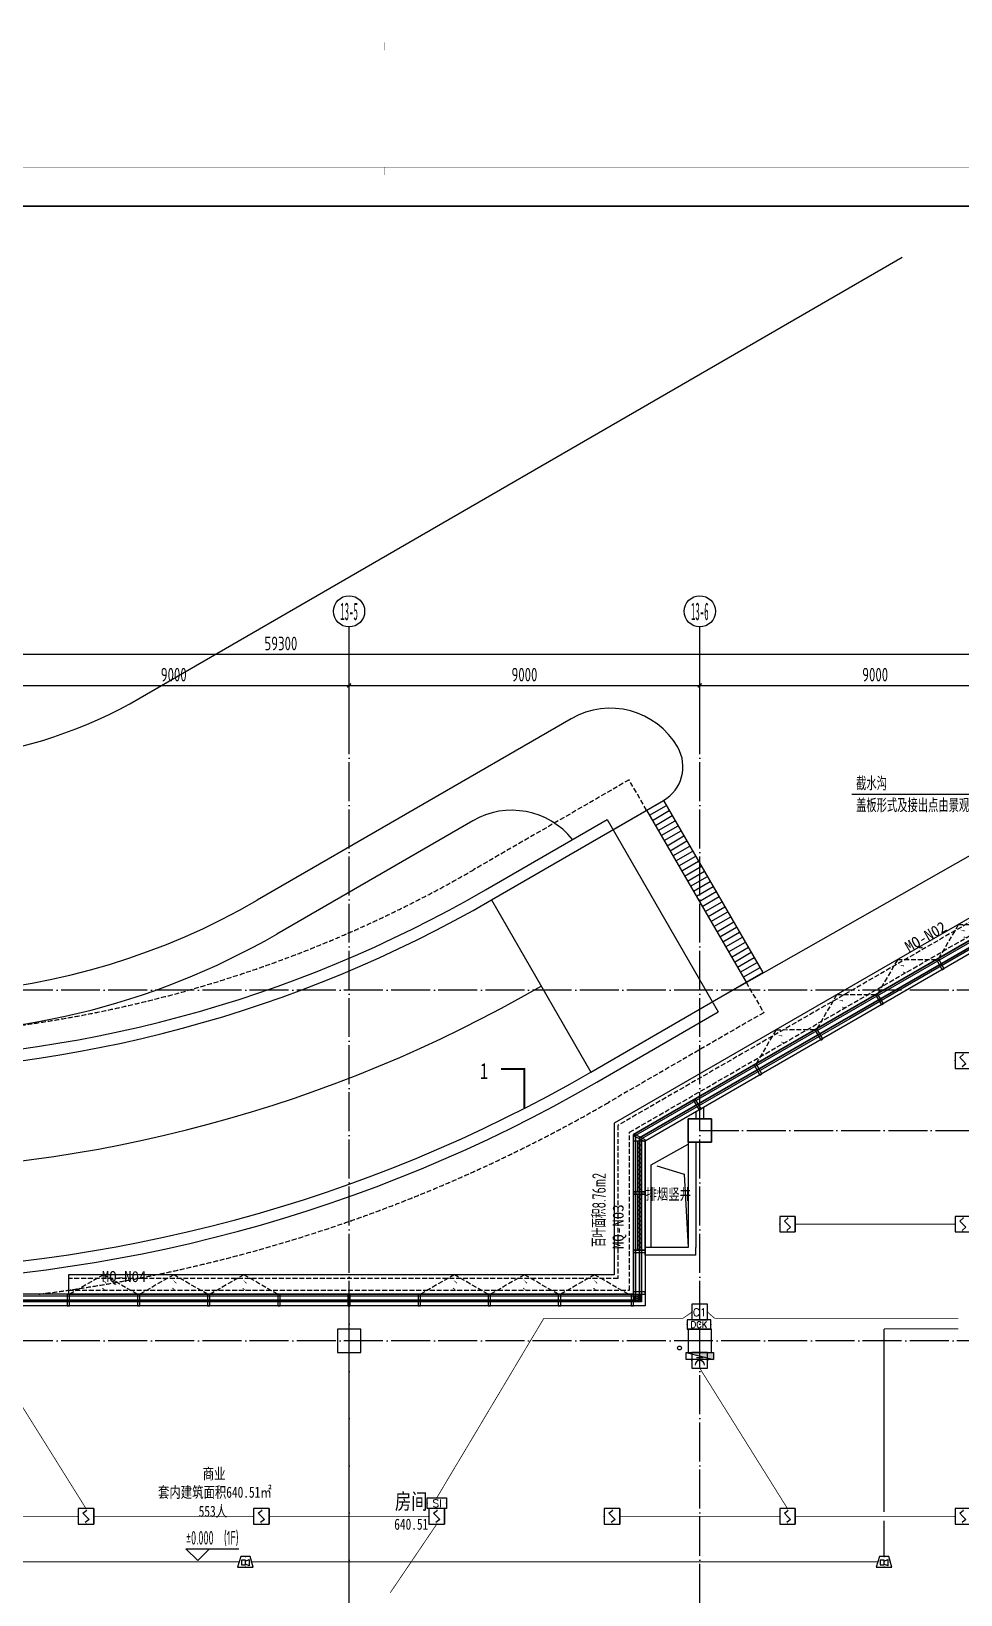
# Model space of a CAD drawing. Extents: x -1262219 to 73468, y -207485 to 163917.
# Drawn here: x -658030 to -634179, y 2489 to 42602 of the extents above; entities that cross this region are included whole.
import ezdxf
from ezdxf.enums import TextEntityAlignment as Align

# ---------------------------------------------------------------- set-up
doc = ezdxf.new("R2010")
doc.units = 0
doc.header["$LTSCALE"] = 500
doc.header["$MEASUREMENT"] = 0
for name, pattern in [('13#楼幕墙$0$DASH', [0.35, 0.25, -0.1]), ('X-104 13#平面$0$109 3#平面$0$DASH', [0.35, 0.25, -0.1]), ('X-104 13#平面$0$ACAD_ISO05W100', [34, 24, -3, 0.5, -3, 0.5, -3]), ('X-104 13#平面$0$DASH', [0.35, 0.25, -0.1]), ('X-104 13#平面$0$DOTE', [2.42, 2, -0.2, 0.02, -0.2])]:
    doc.linetypes.add(name, pattern=pattern)
doc.layers.get('0').update_dxf_attribs({"linetype": 'CONTINUOUS'})
doc.layers.get('Defpoints').update_dxf_attribs({"linetype": 'CONTINUOUS'})
for name, color, linetype in [('13#楼幕墙$0$A-C_幕墙龙骨', 133, 'CONTINUOUS'), ('13#楼幕墙$0$A-C_玻璃幕墙', 140, 'CONTINUOUS'), ('13#楼幕墙$0$A-C_窗', 140, 'CONTINUOUS'), ('AXIS_TEXT', 7, 'CONTINUOUS'), ('EQUIP-动力', 3, 'CONTINUOUS'), ('EQUIP-消防', 3, 'CONTINUOUS'), ('WIRE-消防', 4, 'TG_FS'), ('WIRE-消防广播', 6, 'TG_G'), ('WIRE-消防电源', 3, 'TG_FC'), ('X-104 13#平面$0$01-标注_标高', 200, 'CONTINUOUS'), ('X-104 13#平面$0$01-标注_符号', 200, 'CONTINUOUS'), ('X-104 13#平面$0$01-标注_轴线坐标', 132, 'CONTINUOUS'), ('X-104 13#平面$0$02-TEXT_房间', 7, 'CONTINUOUS'), ('X-104 13#平面$0$02-TEXT_标注', 130, 'CONTINUOUS'), ('X-104 13#平面$0$02-TEXT_轴号', 7, 'CONTINUOUS'), ('X-104 13#平面$0$A-O_散水', 134, 'CONTINUOUS'), ('X-104 13#平面$0$A-TECH_暖通', 6, 'CONTINUOUS'), ('X-104 13#平面$0$A-TECH_水', 3, 'CONTINUOUS'), ('X-104 13#平面$0$A-TECH_结构', 21, 'CONTINUOUS'), ('X-104 13#平面$0$A_AXIS-轴线', 36, 'X-104 13#平面$0$DOTE'), ('X-104 13#平面$0$A_STR-砌块墙', 121, 'CONTINUOUS'), ('X-104 13#平面$0$A_STR-砼柱', 51, 'CONTINUOUS'), ('X-104 13#平面$0$M-场地 车库入口', 41, 'CONTINUOUS'), ('X-104 13#平面$0$M-绿化 首层轮廓', 197, 'CONTINUOUS'), ('X-104 13#平面$0$M-道路 边线', 151, 'CONTINUOUS')]:
    doc.layers.add(name, color=color, linetype=linetype)
doc.layers.add('X-104 13#平面$0$000套内', color=226, linetype='CONTINUOUS', lineweight=30, plot=False)
doc.layers.add('X-104 13#平面$0$04-不打印_辅助线', color=165, linetype='CONTINUOUS', plot=False)
doc.styles.add('_TEL_DIM', font='SIMPLEX', dxfattribs={"width": 0.8, "height": 3.5, "bigfont": 'JD'})
doc.styles.add('COMPLEX', font='COMPLEX')
doc.styles.add('TG_LINETYPE', font='SIMPLEX', dxfattribs={"width": 0.8, "height": 3, "bigfont": 'HZTXT'})
doc.styles.add('X-104 13#平面$0$_TCH_AXIS', font='STXIHEI.TTF', dxfattribs={"width": 0.75})
doc.styles.add('X-104 13#平面$0$_TCH_DIM', font='ros1.shx', dxfattribs={"width": 0.8, "bigfont": 'jd.shx'})
doc.styles.add('X-104 13#平面$0$_TCH_DIM_T3', font='ros1.shx', dxfattribs={"width": 0.8, "bigfont": 'jd.shx'})
doc.styles.add('X-104 13#平面$0$_TCH_LABEL', font='STXIHEI.TTF', dxfattribs={"width": 0.75})
doc.styles.add('X-104 13#平面$0$_TCH_SPACE', font='STXIHEI.TTF', dxfattribs={"width": 0.75, "height": 5})
doc.styles.add('X-104 13#平面$0$Standard', font='ros1.shx', dxfattribs={"width": 0.75, "bigfont": 'jd.shx'})
doc.linetypes.add('TG_FC', pattern='A,2,-0.6,["FC",TG_LINETYPE,S=0.1,R=0,X=-0.5,Y=-0.15],0', length=2.6)
doc.linetypes.add('TG_FS', pattern='A,2,-0.6,["FS",TG_LINETYPE,S=0.1,R=0,X=-0.5,Y=-0.15],0', length=2.6)
doc.linetypes.add('TG_G', pattern='A,2,-0.45,["G",TG_LINETYPE,S=0.1,R=0,X=-0.35,Y=-0.15],0', length=2.45)
doc.dimstyles.new('X-104 13#平面$0$_TCH_ARCH&&100', dxfattribs={"dimtxt": 350, "dimasz": 100, "dimexe": 250, "dimexo": 300, "dimgap": 100, "dimtad": 1, "dimdec": 0, "dimzin": 0, "dimdsep": 46, "dimtxsty": 'X-104 13#平面$0$_TCH_DIM_T3', "dimblk": 'X-104 13#平面$0$_ArchTick', "dimcen": 0.09, "dimclrt": 7, "dimazin": 2, "dimtfac": 1, "dimtdec": 0, "dimtix": 1, "dimtmove": 2, "dimatfit": 3, "dimfxl": 0, "dimtolj": 1, "dimtzin": 0, "dimarcsym": 0})

# ---------------------------------------------------------------- blocks, each defined once
blk = doc.blocks.new('图框-A1')
for points, const_width in [([(0, 0), (841, 0), (841, 594), (0, 594)], 0.05), ([(766, 584), (25, 584), (25, 10), (766, 10)], 0.5)]:
    blk.add_lwpolyline(points, close=True, dxfattribs=dict(const_width=const_width))
at = {"const_width": 0.05}
for points in [[(420.5, 594), (420.5, 592)], [(420.5, 0), (420.5, 2)]]:
    blk.add_lwpolyline(points, dxfattribs=at)
blk = doc.blocks.new('_AXISO')
blk.add_circle((0, 0), 0.5)
at = {"layer": 'AXIS_TEXT', "style": 'COMPLEX', "width": 1.041667}
blk.add_attdef('A', text='', height=0.56, dxfattribs=at).set_placement((-0.25, -0.28), (0.25, -0.28), align=Align.FIT)
blk = doc.blocks.new('X-104 13#平面$0$_ArchTick')
at = {"color": 0, "linetype": 'ByBlock', "const_width": 0.4}
blk.add_lwpolyline([(-0.5, -0.5), (0.5, 0.5)], dxfattribs=at)
blk = doc.blocks.new('*D179')
at = {"layer": 'Defpoints', "color": 0}
for p in [(58400, 26620), (-900, 24620), (58400, 24620)]:
    blk.add_point(p, dxfattribs=at)
at = {"layer": 'X-104 13#平面$0$01-标注_轴线坐标', "color": 0, "lineweight": -2}
for p, q in [((-900, 24920), (-900, 26870)), ((-900, 26620), (58400, 26620)), ((58400, 24920), (58400, 26870))]:
    blk.add_line(p, q, dxfattribs=at)
at = {"layer": 'X-104 13#平面$0$01-标注_轴线坐标', "color": 0, "lineweight": -2, "xscale": 100, "yscale": 100, "zscale": 100, "rotation": 180}
blk.add_blockref('X-104 13#平面$0$_ArchTick', (-900, 26620), dxfattribs=at)
at = {"layer": 'X-104 13#平面$0$01-标注_轴线坐标', "color": 0, "lineweight": -2, "xscale": 100, "yscale": 100, "zscale": 100}
blk.add_blockref('X-104 13#平面$0$_ArchTick', (58400, 26620), dxfattribs=at)
at = {"layer": 'X-104 13#平面$0$01-标注_轴线坐标', "color": 7, "insert": (28750, 26895), "char_height": 350, "attachment_point": 5, "style": 'X-104 13#平面$0$_TCH_DIM_T3'}
blk.add_mtext('\\A1;59300', dxfattribs=at)
blk = doc.blocks.new('*D184')
at = {"layer": 'Defpoints', "color": 0}
for p in [(30500, 25820), (21500, 24620), (30500, 24620)]:
    blk.add_point(p, dxfattribs=at)
at = {"layer": 'X-104 13#平面$0$01-标注_轴线坐标', "color": 0, "lineweight": -2}
for p, q in [((21500, 24920), (21500, 26070)), ((21500, 25820), (30500, 25820)), ((30500, 24920), (30500, 26070))]:
    blk.add_line(p, q, dxfattribs=at)
at = {"layer": 'X-104 13#平面$0$01-标注_轴线坐标', "color": 0, "lineweight": -2, "xscale": 100, "yscale": 100, "zscale": 100, "rotation": 180}
blk.add_blockref('X-104 13#平面$0$_ArchTick', (21500, 25820), dxfattribs=at)
at = {"layer": 'X-104 13#平面$0$01-标注_轴线坐标', "color": 0, "lineweight": -2, "xscale": 100, "yscale": 100, "zscale": 100}
blk.add_blockref('X-104 13#平面$0$_ArchTick', (30500, 25820), dxfattribs=at)
at = {"layer": 'X-104 13#平面$0$01-标注_轴线坐标', "color": 7, "insert": (26000, 26095), "char_height": 350, "attachment_point": 5, "style": 'X-104 13#平面$0$_TCH_DIM_T3'}
blk.add_mtext('\\A1;9000', dxfattribs=at)
blk = doc.blocks.new('*D185')
at = {"layer": 'Defpoints', "color": 0}
for p in [(39500, 25820), (30500, 24620), (39500, 24620)]:
    blk.add_point(p, dxfattribs=at)
at = {"layer": 'X-104 13#平面$0$01-标注_轴线坐标', "color": 0, "lineweight": -2}
for p, q in [((30500, 24920), (30500, 26070)), ((30500, 25820), (39500, 25820)), ((39500, 24920), (39500, 26070))]:
    blk.add_line(p, q, dxfattribs=at)
at = {"layer": 'X-104 13#平面$0$01-标注_轴线坐标', "color": 0, "lineweight": -2, "xscale": 100, "yscale": 100, "zscale": 100, "rotation": 180}
blk.add_blockref('X-104 13#平面$0$_ArchTick', (30500, 25820), dxfattribs=at)
at = {"layer": 'X-104 13#平面$0$01-标注_轴线坐标', "color": 0, "lineweight": -2, "xscale": 100, "yscale": 100, "zscale": 100}
blk.add_blockref('X-104 13#平面$0$_ArchTick', (39500, 25820), dxfattribs=at)
at = {"layer": 'X-104 13#平面$0$01-标注_轴线坐标', "color": 7, "insert": (35000, 26095), "char_height": 350, "attachment_point": 5, "style": 'X-104 13#平面$0$_TCH_DIM_T3'}
blk.add_mtext('\\A1;9000', dxfattribs=at)
blk = doc.blocks.new('*D186')
at = {"layer": 'Defpoints', "color": 0}
for p in [(48500, 25820), (39500, 24620), (48500, 24620)]:
    blk.add_point(p, dxfattribs=at)
at = {"layer": 'X-104 13#平面$0$01-标注_轴线坐标', "color": 0, "lineweight": -2}
for p, q in [((39500, 24920), (39500, 26070)), ((39500, 25820), (48500, 25820)), ((48500, 24920), (48500, 26070))]:
    blk.add_line(p, q, dxfattribs=at)
at = {"layer": 'X-104 13#平面$0$01-标注_轴线坐标', "color": 0, "lineweight": -2, "xscale": 100, "yscale": 100, "zscale": 100, "rotation": 180}
blk.add_blockref('X-104 13#平面$0$_ArchTick', (39500, 25820), dxfattribs=at)
at = {"layer": 'X-104 13#平面$0$01-标注_轴线坐标', "color": 0, "lineweight": -2, "xscale": 100, "yscale": 100, "zscale": 100}
blk.add_blockref('X-104 13#平面$0$_ArchTick', (48500, 25820), dxfattribs=at)
at = {"layer": 'X-104 13#平面$0$01-标注_轴线坐标', "color": 7, "insert": (44000, 26095), "char_height": 350, "attachment_point": 5, "style": 'X-104 13#平面$0$_TCH_DIM_T3'}
blk.add_mtext('\\A1;9000', dxfattribs=at)
blk = doc.blocks.new('13#楼幕墙$0$A$C62EA228A')
at = {"linetype": '13#楼幕墙$0$DASH'}
blk.add_lwpolyline([(10, -300), (-860, -797), (-1730, -300)], dxfattribs=at)
at = {"layer": '13#楼幕墙$0$A-C_玻璃幕墙', "color": 1}
blk.add_lwpolyline([(-889, -674, 0, 25, 0), (-792, -580, 0, 0, 0), (-890, -456, 25, 0, 0), (-786, -374, 0, 0, 0)], format="xyseb", dxfattribs=at)
blk = doc.blocks.new('13#楼幕墙$0$$LinePat$岩棉板')
at = {"color": 0}
for p, q in [((0, -17), (12, -67)), ((12, -67), (24, -17))]:
    blk.add_line(p, q, dxfattribs=at)
for centre, start, end in [((12, -17), 0, 180), ((0, -67), 270, 0), ((24, -67), 180, 270)]:
    blk.add_arc(centre, 12, start, end, dxfattribs=at)
at = {"layer": 'Defpoints'}
blk.add_point((0, 0), dxfattribs=at)
at = {"layer": 'Defpoints', "color": 0}
blk.add_point((24, -84), dxfattribs=at)
blk = doc.blocks.new('*U148')
for points in [[(150, 150), (150, 200), (0, 200), (0, 0), (150, 0)], [(150, 0), (200, 0), (200, 150), (150, 150)]]:
    blk.add_lwpolyline(points)
at = {"color": 8, "yscale": 1.782568518697715, "zscale": 1.782568518697715}
for p, xscale, rotation in [((150, 200), 2.083067894769967, 270), ((150, 150), 2.083067894769967, 270), ((150, 100), 2.083067894769967, 270), ((150, 50), 2.083067894769967, 270), ((200, 0), 2.083333331597222, 180)]:
    blk.add_blockref('13#楼幕墙$0$$LinePat$岩棉板', p, dxfattribs=dict(at, xscale=xscale, rotation=rotation))
blk = doc.blocks.new('*U156')
h = blk.add_hatch()
h.set_pattern_fill('ANSI31', color=256, scale=50)
h.set_pattern_definition([(45, (-55912.376, 120006.8), (-56.1266, 56.1266), [])])
h.paths.add_polyline_path([(-1440, 100), (0, 100), (0, 200), (-1440, 200)])
for points in [[(-1440, 0), (0, 0), (0, 300), (-1440, 300)], [(-1440, 100), (0, 100), (0, 200), (-1440, 200)]]:
    blk.add_lwpolyline(points, close=True)
blk = doc.blocks.new('*U157')
h = blk.add_hatch()
h.set_pattern_fill('ANSI31', color=256, scale=50)
h.set_pattern_definition([(45, (-55769.01, 120006.8), (-56.1266, 56.1266), [])])
h.paths.add_polyline_path([(-1297, 100), (0, 100), (0, 200), (-1297, 200)])
for points in [[(-1297, 0), (0, 0), (0, 300), (-1297, 300)], [(-1297, 100), (0, 100), (0, 200), (-1297, 200)]]:
    blk.add_lwpolyline(points, close=True)
blk = doc.blocks.new('13#楼幕墙$0$A$C7A413A1D')
blk.add_lwpolyline([(-70, -300), (-10, -300), (-10, 0), (-70, 0)], close=True)
blk = doc.blocks.new('13#楼幕墙')
at = {"layer": '13#楼幕墙$0$A-C_幕墙龙骨'}
blk.add_lwpolyline([(38113, 14148), (38087, 14105), (37828, 14255), (37853, 14298)], close=True, dxfattribs=at)
at = {"layer": '13#楼幕墙$0$A-C_玻璃幕墙'}
for p, q in [((43348, 17266), (38000, 14185)), ((37850, 14271), (37850, 10150)), ((38000, 14185), (38000, 10000)), ((38100, 14127), (38100, 9900)), ((37850, 10150), (12485, 10150)), ((38100, 9900), (12410, 9900)), ((38000, 10000), (12440, 10000))]:
    blk.add_line(p, q, dxfattribs=at)
for points in [[(4493, 15500), (-900, 15500), (-900, -1700), (22100, -1700), (22100, -1100), (58400, -1100), (58400, 18960), (53293, 23245), (37800, 14300), (37800, 10200), (12500, 10200), (4493, 15500)], [(58350, 18937), (53288, 23184), (37850, 14271)], [(58100, 18820), (53261, 22880), (38100, 14127)], [(58200, 18867), (53272, 23002), (43348, 17266)]]:
    blk.add_lwpolyline(points, dxfattribs=at)
at = {"layer": '13#楼幕墙$0$A-C_幕墙龙骨'}
for p, rotation in [((45633, 18814), 29.95337307442212), ((44073, 17915), 29.95337307442212), ((42513, 17016), 29.95337307442212), ((40954, 16117), 29.95337307442212), ((39394, 15219), 29.95337307442212), ((37800, 12840), 90), ((37800, 11340), 90), ((37800, 10270), 90)]:
    blk.add_blockref('13#楼幕墙$0$A$C7A413A1D', p, dxfattribs=dict(at, rotation=rotation))
for p in [(23340, 10200), (25140, 10200), (26940, 10200), (28740, 10200), (30540, 10200), (32340, 10200), (34140, 10200), (35940, 10200), (37810, 10200)]:
    blk.add_blockref('13#楼幕墙$0$A$C7A413A1D', p, dxfattribs=at)
at = {"layer": '13#楼幕墙$0$A-C_幕墙龙骨', "xscale": -1}
blk.add_blockref('*U148', (38000, 10000), dxfattribs=at)
at = {"layer": '13#楼幕墙$0$A-C_窗'}
for p, xscale, rotation in [((47273, 19412), -0.9999999999999994, 209.9533730763653), ((45713, 18514), -0.9999999999999994, 209.9533730763653), ((44153, 17615), -0.9999999999999994, 209.9533730763653), ((42594, 16716), -0.9999999999999994, 209.9533730763653), ((25060, 9900), -1, 180), ((26860, 9900), -1, 180), ((28660, 9900), -1, 180), ((34060, 9900), -1, 180), ((35860, 9900), -1, 180), ((37660, 9900), -1, 180)]:
    blk.add_blockref('13#楼幕墙$0$A$C62EA228A', p, dxfattribs=dict(at, xscale=xscale, rotation=rotation))
at = {"layer": '13#楼幕墙$0$A-C_窗', "rotation": 90}
for name, p in [('*U157', (38100, 14127)), ('*U156', (38100, 12770))]:
    blk.add_blockref(name, p, dxfattribs=at)
blk = doc.blocks.new('*U65')
at = {"color": 8, "ltscale": 0.02}
blk.add_line((-222, 115), (222, -115), dxfattribs=at)
blk = doc.blocks.new('*U66')
at = {"color": 0, "linetype": 'ByBlock', "lineweight": -2}
for p in [(2286, 4391), (2078, 3992), (2147, 4125), (2216, 4258), (1870, 3592), (1939, 3725), (2009, 3859), (1662, 3193), (1732, 3326), (1801, 3459), (1454, 2794), (1524, 2927), (1593, 3060), (1247, 2395), (1316, 2528), (1385, 2661), (1039, 1996), (1108, 2129), (1177, 2262), (831, 1597), (900, 1730), (970, 1863), (623, 1197), (693, 1331), (762, 1464), (416, 798), (485, 931), (554, 1064), (208, 399), (277, 532), (346, 665), (0, 0), (69, 133), (139, 266)]:
    blk.add_blockref('*U65', p, dxfattribs=at)
blk = doc.blocks.new('X-104 13#平面$0$jtrsyt')
at = {"ltscale": 0.02}
for p, q in [((62, 422), (-4493, -3005)), ((0, 0), (-4075, -3066)), ((20030, -7283), (23630, -7283)), ((20030, -7583), (20030, -12683)), ((20030, -7583), (25130, -7583)), ((23630, -7283), (23630, -12983)), ((24630, -7583), (24630, -12683)), ((25130, -7583), (25130, -12683)), ((20030, -12683), (25130, -12683)), ((20030, -12983), (23630, -12983))]:
    blk.add_line(p, q, dxfattribs=at)
for centre, radius, start, end in [((9589, 7215), 11700, 215.4896, 239.9998), ((9589, 7215), 12000, 216.9589, 239.9998), ((9589, 7215), 14550, 216.9589, 239.9998), ((9589, 7215), 17400, 215.971, 239.9998), ((9589, 7215), 17100, 216.9589, 239.9998), ((20030, 25300), 32883, 239.9998, 270), ((20030, 25300), 32583, 239.9998, 270), ((20030, 25300), 35433, 239.9998, 270), ((20030, 25300), 37983, 239.9998, 270), ((20030, 25300), 38283, 239.9998, 270)]:
    blk.add_arc(centre, radius, start, end, dxfattribs=at)
at = {"rotation": 27.49977707902309}
blk.add_blockref('*U66', (24880, -12683), dxfattribs=at)
blk = doc.blocks.new('X-104 13#平面$0$$TwtSys$00000434')
for p, q in [((-0.5, 0.5), (-0.5, -0.5)), ((-0.5, -0.5), (0.5, 0.5)), ((0.5, 0.5), (-0.5, 0.5)), ((0.5, -0.5), (0.5, 0.5)), ((-0.5, -0.5), (0.5, -0.5))]:
    blk.add_line(p, q)
blk.add_solid([(0.5, -0.5), (0.5, 0.5), (-0.5, -0.5)])
blk = doc.blocks.new('X-104 13#平面$0$A$C55540B70')
at = {"layer": 'X-104 13#平面$0$A-TECH_水'}
blk.add_circle((-18520, 8820), 50, dxfattribs=at)
at = {"layer": 'X-104 13#平面$0$A-TECH_水', "xscale": -700, "yscale": 180, "zscale": 700, "rotation": 180}
blk.add_blockref('X-104 13#平面$0$$TwtSys$00000434', (-18000, 8610), dxfattribs=at)
blk = doc.blocks.new('X-104 13#平面$0$A$C0BB3323F')
at = {"layer": 'Defpoints'}
blk.add_lwpolyline([(59300, 600), (59300, 20660), (54205, 24935), (38700, 16000), (38700, 11900), (13400, 11900), (5393, 17200), (0, 17200), (0, 0), (23000, 0), (23000, 600)], close=True, dxfattribs=at)
at = {"layer": 'X-104 13#平面$0$M-绿化 首层轮廓'}
blk.add_line((34572, 24046), (29546, 21140), dxfattribs=at)
for centre, radius, start, end in [((35573, 22315), 2000, 38.6404, 120.0409), ((20034, 37588), 19000, 266.8331, 300.0409)]:
    blk.add_arc(centre, radius, start, end, dxfattribs=at)
at = {"layer": 'X-104 13#平面$0$M-道路 边线'}
for p, q in [((39057, 34726), (45590, 38504)), ((26042, 27199), (39057, 34726)), ((37101, 26664), (29045, 22005))]:
    blk.add_line(p, q, dxfattribs=at)
at = {"layer": 'X-104 13#平面$0$M-道路 边线', "ltscale": 0.02}
blk.add_line((38171, 23816), (39469, 24567), dxfattribs=at)
at = {"layer": 'X-104 13#平面$0$M-道路 边线', "ltscale": 0.5}
blk.add_line((50117, 24739), (40724, 19401), dxfattribs=at)
at = {"layer": 'X-104 13#平面$0$M-道路 边线'}
for centre, radius, start, end in [((20034, 37588), 12000, 210.0409, 300.0409), ((38102, 24933), 2000, 30.0409, 120.0409), ((20034, 37588), 18000, 247.6701, 300.0409)]:
    blk.add_arc(centre, radius, start, end, dxfattribs=at)
at = {"layer": 'X-104 13#平面$0$M-道路 边线', "ltscale": 0.02}
blk.add_arc((38968, 25433), 1000, 300.0411, 30.0409, dxfattribs=at)
blk = doc.blocks.new('_FZHK')
blk.add_lwpolyline([(-0.5, -0.5), (0.5, -0.5), (0.5, 0.5), (-0.5, 0.5)], close=True)
blk = doc.blocks.new('$equip_U$00000201(HT0787)')
at = {"color": 3}
for p, q in [((0.5, 0.5), (-0.5, 0.5)), ((-0.5, 0.5), (-0.5, -0.5)), ((-0.2, 0.2), (0.05, 0.4)), ((0, 0), (-0.2, 0.2)), ((0, 0), (0.2, -0.2)), ((0.5, -0.5), (0.5, 0.5)), ((-0.5, -0.5), (0.5, -0.5)), ((0.2, -0.2), (-0.05, -0.4))]:
    blk.add_line(p, q, dxfattribs=at)
for points, const_width in [([(-0.5, 0.5), (0.5, 0.5)], 0.025), ([(-0.5, -0.5), (-0.5, 0.5)], 0.025), ([(0.05, 0.4), (-0.2, 0.2), (0.2, -0.2), (-0.05, -0.4)], 0.0125), ([(0.5, 0.5), (0.5, -0.5)], 0.025), ([(0.5, -0.5), (-0.5, -0.5)], 0.025)]:
    blk.add_lwpolyline(points, dxfattribs=dict(at, const_width=const_width))
blk.add_lwpolyline([(0.5, 0.5), (0.5, -0.5)], dxfattribs=at)
for p in [(-0.5, 0), (0, 0.5), (0.5, 0), (0, -0.5)]:
    blk.add_point(p)
at = {"color": 7, "style": '_TEL_DIM', "flags": 1}
blk.add_attdef('A', text='', height=0.000025, dxfattribs=at).set_placement((0, 0), align=Align.MIDDLE_CENTER)
blk = doc.blocks.new('$equip_U$00000153(HT0787)')
at = {"color": 4}
for p, q in [((-0.3, 0.35), (-0.5, -0.35)), ((0.3, 0.35), (-0.3, 0.35)), ((-0.25, 0.1), (-0.25, -0.2)), ((0, 0.1), (-0.25, 0.1)), ((0, 0.05), (0.25, 0.15)), ((0, -0.2), (0, 0.1)), ((0.25, 0.15), (0.25, -0.25)), ((0.5, -0.35), (0.3, 0.35)), ((-0.5, -0.35), (0.5, -0.35)), ((-0.25, -0.2), (0, -0.2)), ((0.25, -0.25), (0, -0.15))]:
    blk.add_line(p, q, dxfattribs=at)
at = {"color": 4, "const_width": 0.0125}
blk.add_lwpolyline([(-0.3, 0.35), (-0.5, -0.35), (0.5, -0.35), (0.3, 0.35), (-0.3, 0.35)], dxfattribs=at)
for p in [(-0.4, 0), (0, 0.35), (0.4, 0), (0, -0.35)]:
    blk.add_point(p)
at = {"color": 7, "style": '_TEL_DIM', "flags": 1}
blk.add_attdef('A', text='', height=0.000025, dxfattribs=at).set_placement((0, 0), align=Align.MIDDLE_CENTER)
blk = doc.blocks.new('$equip_U$00000278(HT0787)')
at = {"color": 3}
for p, q in [((-0.5, 1), (-0.5, 0)), ((0.5, 1), (-0.5, 1)), ((-0.5, 0), (0.5, 0)), ((0.5, 0), (0.5, 1))]:
    blk.add_line(p, q, dxfattribs=at)
for p, q in [((-0.22, 0.33), (0.22, 0.33)), ((0, 0.5), (0, 0.15))]:
    blk.add_line(p, q)
at = {"color": 3, "const_width": 0.025}
for points in [[(-0.5, 0), (-0.5, 1)], [(-0.5, 1), (0.5, 1)], [(0.5, 1), (0.5, 0)], [(0.5, 0), (-0.5, 0)]]:
    blk.add_lwpolyline(points, dxfattribs=at)
blk.add_arc((0, 0.8), 0.3, 180, 0)
for p in [(-0.5, 0.5), (0, 1), (0, 0), (0.5, 0.5)]:
    blk.add_point(p)
at = {"color": 7, "style": '_TEL_DIM', "flags": 1}
for tag in ['A', 'REMARK']:
    blk.add_attdef(tag, text='', height=0.000025, dxfattribs=at).set_placement((0, 0), align=Align.MIDDLE_CENTER)
blk = doc.blocks.new('$equip_U$00000295(HT0787)')
at = {"color": 3}
for p, q in [((-0.62, 0), (-0.62, 0.69)), ((-0.62, 0.69), (0.62, 0.69)), ((0.62, 0), (-0.62, 0)), ((0.62, 0.69), (0.62, 0))]:
    blk.add_line(p, q, dxfattribs=at)
at = {"color": 3, "const_width": 0.0125}
blk.add_lwpolyline([(-0.62, 0), (0.62, 0), (0.62, 0.69), (-0.62, 0.69), (-0.62, 0)], dxfattribs=at)
for p in [(-0.62, 0.34), (0, 0.69), (0.62, 0.34)]:
    blk.add_point(p)
at = {"color": 7, "style": '_TEL_DIM'}
for tag, height in [('SI', 0.5), ('$TEXT$', 0.000025)]:
    blk.add_attdef(tag, text='', height=height, dxfattribs=at).set_placement((0.02, 0.33), align=Align.MIDDLE_CENTER)
at = {"color": 7, "style": '_TEL_DIM', "flags": 1}
for tag in ['REMARK', 'REMARK', 'A', 'REMARK']:
    blk.add_attdef(tag, text='', height=0.000025, dxfattribs=at).set_placement((0, 0), align=Align.MIDDLE_CENTER)
blk = doc.blocks.new('$equip$00001816')
for p, q in [((0.75, 0.6), (-0.75, 0.6)), ((-0.75, 0.6), (-0.75, 0)), ((-0.75, 0), (0.75, 0)), ((0.75, 0), (0.75, 0.6))]:
    blk.add_line(p, q)
for p in [(-0.75, 0.3), (0, 0.6), (0, 0), (0.75, 0.3)]:
    blk.add_point(p)
at = {"color": 7, "style": '_TEL_DIM'}
blk.add_attdef('$TEXT$', text='', height=0.4, dxfattribs=at).set_placement((0, 0.3), align=Align.MIDDLE_CENTER)
at = {"color": 7, "style": '_TEL_DIM', "flags": 1}
blk.add_attdef('A', text='', height=0.00002, dxfattribs=at).set_placement((0, 0), align=Align.MIDDLE_CENTER)
blk = doc.blocks.new('$equip_U$00000169(HT0787)')
at = {"color": 1}
for p, q in [((0.5, 1), (-0.5, 1)), ((-0.5, 1), (-0.5, 0)), ((0.5, 1), (-0.5, 1)), ((-0.5, 1), (-0.5, 0)), ((-0.5, 0), (0.5, 0)), ((-0.5, 0), (0.5, 0)), ((0.5, 0), (0.5, 1)), ((0.5, 0), (0.5, 1))]:
    blk.add_line(p, q, dxfattribs=at)
at = {"color": 1, "const_width": 0.0125}
for points in [[(-0.5, 1), (-0.5, 0)], [(0.5, 1), (-0.5, 1)], [(0.5, 0), (0.5, 1)], [(-0.5, 0), (0.5, 0)]]:
    blk.add_lwpolyline(points, dxfattribs=at)
for p in [(-0.5, 0.5), (0, 1), (0, 0), (0.5, 0.5)]:
    blk.add_point(p)
at = {"color": 7, "style": '_TEL_DIM'}
blk.add_attdef('$TEXT$', text='', height=0.5, dxfattribs=at).set_placement((0, 0.49), align=Align.MIDDLE_CENTER)
at = {"color": 7, "style": '_TEL_DIM', "flags": 1}
blk.add_attdef('A', text='', height=0.000025, dxfattribs=at).set_placement((0, 0), align=Align.MIDDLE_CENTER)
blk = doc.blocks.new('X-104 13#平面$0$轴网')
at = {"layer": 'X-104 13#平面$0$01-标注_轴线坐标'}
for p, q in [((30500, 24620.3), (30500, 27320.3)), ((39500, 24620.3), (39500, 27320.3))]:
    blk.add_line(p, q, dxfattribs=at)
at = {"layer": 'X-104 13#平面$0$A_AXIS-轴线', "linetype": 'X-104 13#平面$0$DOTE'}
for p, q in [((30500, -7401), (30500, 24620.3)), ((39500, -7401), (39500, 24620.3)), ((60408.4, 18000), (-2925, 18000)), ((60408.4, 9000), (-2925, 9000))]:
    blk.add_line(p, q, dxfattribs=at)
at = {"layer": 'X-104 13#平面$0$01-标注_轴线坐标'}
ref = blk.add_blockref('_AXISO', (30500, 27720.3), dxfattribs=dict(at, xscale=800, yscale=800, zscale=800))
ref.add_attrib('A', '13-5', dxfattribs={"layer": 'X-104 13#平面$0$02-TEXT_轴号', "height": 452.55, "style": 'X-104 13#平面$0$_TCH_AXIS', "width": 0.499498}).set_placement((30273.7, 27494), (30726.3, 27494), align=Align.FIT)
ref = blk.add_blockref('_AXISO', (39500, 27720.3), dxfattribs=dict(at, xscale=800, yscale=800, zscale=800))
ref.add_attrib('A', '13-6', dxfattribs={"layer": 'X-104 13#平面$0$02-TEXT_轴号', "height": 452.55, "style": 'X-104 13#平面$0$_TCH_AXIS', "width": 0.499498}).set_placement((39273.7, 27494), (39726.3, 27494), align=Align.FIT)
for p1, p2, distance, text, picture, middle in [((-900, 24620.3), (58400, 24620.3), 2000, '59300', '*D179', (28750, 26895.3)), ((21500, 24620.3), (30500, 24620.3), 1200, '9000', '*D184', (26000, 26095.3)), ((30500, 24620.3), (39500, 24620.3), 1200, '9000', '*D185', (35000, 26095.3)), ((39500, 24620.3), (48500, 24620.3), 1200, '9000', '*D186', (44000, 26095.3))]:
    dim = blk.add_aligned_dim(p1=p1, p2=p2, distance=distance, text=text, dimstyle='X-104 13#平面$0$_TCH_ARCH&&100', dxfattribs=at)
    dim.commit()
    dim.dimension.update_dxf_attribs({"geometry": picture, "text_midpoint": middle})
blk = doc.blocks.new('X-104 13#平面')
blk.add_lwpolyline([(39200, 14700), (39800, 14700), (39800, 14100), (39200, 14100)], close=True)
at = {"layer": 'X-104 13#平面$0$000套内'}
blk.add_lwpolyline([(7100, -1550), (21950, -1550), (21950, -950), (48400, -950), (48400, 11050), (53400, 11050), (53400, 18100), (58250, 18100), (58250, 18890), (53289.1, 23052.7), (37950, 14213.3), (37950, 10050), (12454.9, 10050), (4447.4, 15350), (4100, 15350), (4100, 6300), (7100, 6300), (7100, -1550)], dxfattribs=at)
at = {"layer": 'X-104 13#平面$0$01-标注_标高'}
for p, q in [((26615.3, 3368.7), (26315.3, 3668.7)), ((26315.3, 3668.7), (27671.9, 3668.7)), ((26615.3, 3368.7), (26915.3, 3668.7))]:
    blk.add_line(p, q, dxfattribs=at)
at = {"layer": 'X-104 13#平面$0$01-标注_符号'}
blk.add_line((48114.8, 23020.7), (43405.4, 23020.7), dxfattribs=at)
at = {"layer": 'X-104 13#平面$0$01-标注_符号', "const_width": 50}
blk.add_lwpolyline([(35000, 14974), (35000, 15974), (34400, 15974)], dxfattribs=at)
at = {"layer": 'X-104 13#平面$0$A-O_散水'}
blk.add_lwpolyline([(58900, 13050), (58900, 19193.2), (53346.4, 23853.1), (37300, 14588.9), (37300, 10700), (23300, 10700), (23300, 10200), (37800, 10200), (37800, 14300), (53293.2, 23245), (58400, 18960), (58400, 13050)], dxfattribs=at)
at = {"layer": 'X-104 13#平面$0$A-O_散水', "linetype": 'X-104 13#平面$0$DASH'}
blk.add_lwpolyline([(58800, 13050), (58800, 19146.5), (53335.8, 23731.5), (37400, 14531.2), (37400, 10600), (23300, 10600), (23300, 10300), (37700, 10300), (37700, 14357.8), (53303.8, 23366.6), (58500, 19006.6), (58500, 13050)], dxfattribs=at)
at = {"layer": 'X-104 13#平面$0$A-O_散水', "linetype": 'X-104 13#平面$0$109 3#平面$0$DASH'}
for points in [[(38135.7, 22616.7), (37685.2, 23395.8), (33703.1, 21092.9, -0.1316535), (17714.7, 16796.6, -0.1214187), (12555.5, 18064.3), (10136, 12364.3)], [(40688.9, 18201.8), (41139.5, 17422.7), (37157.4, 15119.8, -0.1001589), (22540.1, 10200, -0.1001589)]]:
    blk.add_lwpolyline(points, format="xyb", dxfattribs=at)
at = {"layer": 'X-104 13#平面$0$A-TECH_暖通', "linetype": 'X-104 13#平面$0$109 3#平面$0$DASH', "const_width": 30}
for points in [[(30500, 9900), (30500, 9300)], [(30500, 8700), (30500, 300)]]:
    blk.add_lwpolyline(points, dxfattribs=at)
at = {"layer": 'X-104 13#平面$0$A-TECH_结构'}
for points in [[(58350, -1050), (58350, 18936.6), (53287.9, 23184.2), (37850, 14271.1), (37850, 10150), (12485, 10150), (4477.5, 15450), (-850, 15450), (-850, -1650), (22050, -1650), (22050, -1050)], [(39200, 11400), (38250.2, 11400), (38250.4, 13516.4), (39200.4, 14049.9)]]:
    blk.add_lwpolyline(points, close=True, dxfattribs=at)
blk.add_lwpolyline([(38400, 13497.3), (39100.1, 13281.4), (39200, 11400)], dxfattribs=at)
at = {"layer": 'X-104 13#平面$0$A_AXIS-轴线', "linetype": 'X-104 13#平面$0$DOTE'}
blk.add_line((39500, 14400), (60408.4, 14400), dxfattribs=at)
at = {"layer": 'X-104 13#平面$0$A_STR-砌块墙'}
for p, q in [((39200, 14100), (39200, 11400)), ((39400, 14100), (39400, 11400)), ((39200, 11400), (38100, 11400)), ((38100, 11200), (38100, 11400)), ((39400, 11400), (39400, 11400)), ((39400, 11200), (39400, 11400)), ((39300, 11200), (38100, 11200)), ((39400, 11200), (39300, 11200))]:
    blk.add_line(p, q, dxfattribs=at)
blk.add_lwpolyline([(39600, 14991), (39400, 14875.8), (39400, 14700), (39600, 14700), (39600, 14991)], dxfattribs=at)
for name, p in [('X-104 13#平面$0$A$C55540B70', (57500, 0)), ('X-104 13#平面$0$A$C0BB3323F', (-900, -1700)), ('X-104 13#平面$0$轴网', (0, 0))]:
    blk.add_blockref(name, p)
at = {"xscale": 100, "yscale": 100, "zscale": 100}
for p in [(-10634.5, 42114.8), (-10634.5, -20285.2)]:
    blk.add_blockref('图框-A1', p, dxfattribs=at)
at = {"layer": 'X-104 13#平面$0$A-TECH_结构'}
blk.add_blockref('13#楼幕墙', (0, 0), dxfattribs=at)
at = {"layer": 'X-104 13#平面$0$A_STR-砼柱', "xscale": 600, "yscale": 600, "zscale": 600}
for p in [(39500, 14400), (30500, 9000), (39500, 9000)]:
    blk.add_blockref('_FZHK', p, dxfattribs=at)
at = {"layer": 'X-104 13#平面$0$M-场地 车库入口', "ltscale": 200, "rotation": 30.04109946673724}
blk.add_blockref('X-104 13#平面$0$jtrsyt', (13018, 16850.5), dxfattribs=at)
at = {"layer": 'X-104 13#平面$0$000套内', "style": 'X-104 13#平面$0$_TCH_SPACE', "width": 0.75}
for s, height, p in [('房间', 407.75, (31678.1, 4681.4)), ('640.51', 285.43, (31658.8, 4156.4))]:
    blk.add_text(s, height=height, dxfattribs=at).set_placement(p)
at = {"layer": 'X-104 13#平面$0$01-标注_标高', "color": 7, "style": 'X-104 13#平面$0$_TCH_DIM', "width": 0.64}
for s, p in [('%%P0.000', (26315.6, 3773.7)), ('(1F)', (27289.4, 3773.7))]:
    blk.add_text(s, height=350, dxfattribs=at).set_placement(p)
at = {"layer": 'X-104 13#平面$0$01-标注_符号', "color": 7}
for s, height, style, width, p in [('截水沟', 347.29, 'X-104 13#平面$0$_TCH_DIM', 0.8, (43510.4, 23125.7)), ('盖板形式及接出点由景观深化设计', 347.287, 'X-104 13#平面$0$_TCH_DIM', 0.8, (43510.4, 22565.7)), ('1', 407.8, 'X-104 13#平面$0$_TCH_LABEL', 0.75, (33862.3, 15724))]:
    blk.add_text(s, height=height, dxfattribs=dict(at, style=style, width=width)).set_placement(p)
at = {"layer": 'X-104 13#平面$0$01-标注_符号', "style": 'X-104 13#平面$0$_TCH_SPACE', "width": 0.75}
for s, height, p in [('套内建筑面积640.51㎡', 285.426, (25597, 4977.1)), ('553人', 285.43, (26640.5, 4488.7))]:
    blk.add_text(s, height=height, dxfattribs=at).set_placement(p)
at = {"layer": 'X-104 13#平面$0$02-TEXT_房间', "style": 'X-104 13#平面$0$_TCH_SPACE', "width": 0.75}
for s, p in [('排烟竖井', (38107.1, 12625.5)), ('商业', (26745.9, 5451.3))]:
    blk.add_text(s, height=285.43, dxfattribs=at).set_placement(p)
at = {"layer": 'X-104 13#平面$0$02-TEXT_标注', "linetype": 'X-104 13#平面$0$ACAD_ISO05W100', "style": 'X-104 13#平面$0$_TCH_AXIS'}
for s, rotation, p in [('MQ-N02', 29.95337, (44866.1, 18966.9)), ('MQ-N03', 90, (37545.2, 11357))]:
    blk.add_text(s, height=281.25, rotation=rotation, dxfattribs=at).set_placement(p)
blk.add_text('MQ-N04', height=281.25, dxfattribs=at).set_placement((24153.2, 10511.3))
at = {"layer": 'X-104 13#平面$0$04-不打印_辅助线', "style": 'X-104 13#平面$0$Standard', "width": 0.75}
blk.add_text('百叶面积8.76m2', height=347.29, rotation=90, dxfattribs=at).set_placement((37088.8, 11408.4))

msp = doc.modelspace()

# ---------------------------------------------------------------- linework, layer by layer
at = {"layer": 'WIRE-消防', "const_width": 20}
for points in [[(-638425, 11997), (-634325, 11997)], [(-658875, 8300), (-656625, 4700)], [(-640875, 8300), (-638625, 4700)], [(-642925, 4500), (-638825, 4500)], [(-638425, 4500), (-634325, 4500)]]:
    msp.add_lwpolyline(points, dxfattribs=at)
at = {"layer": 'WIRE-消防广播'}
for points, const_width in [([(-636146, 4613), (-636146, 9309)], 30), ([(-636146, 9309), (-634238, 9309)], 30), ([(-636146, 3473), (-636146, 4388)], 30), ([(-668950, 3333), (-652696, 3333)], 20), ([(-652376, 3333), (-636306, 3333)], 20)]:
    msp.add_lwpolyline(points, dxfattribs=dict(at, const_width=const_width))
at = {"layer": 'WIRE-消防电源', "const_width": 20}
for points in [[(-641075, 9740), (-641308, 9581)], [(-640675, 9740), (-640495, 9581)], [(-644877, 9581), (-647625, 4975)], [(-641308, 9581), (-644877, 9581)], [(-634238, 9581), (-640495, 9581)], [(-660925, 4500), (-656825, 4500)], [(-656425, 4500), (-652325, 4500)], [(-651925, 4500), (-647825, 4500)], [(-647625, 4300), (-648819, 2538)]]:
    msp.add_lwpolyline(points, dxfattribs=at)

# ---------------------------------------------------------------- block references
msp.add_blockref('X-104 13#平面', (-680375, 0))
at = {"layer": 'EQUIP-动力', "xscale": 400, "yscale": 400, "zscale": 400}
msp.add_blockref('$equip$00001816', (-640895, 9300), dxfattribs=at).add_auto_attribs({'$TEXT$': 'DCK'})
at = {"layer": 'EQUIP-消防', "xscale": 400, "yscale": 400, "zscale": 400}
for name, p in [('$equip_U$00000201(HT0787)', (-634125, 16194)), ('$equip_U$00000201(HT0787)', (-638625, 11997)), ('$equip_U$00000201(HT0787)', (-634125, 11997)), ('$equip_U$00000201(HT0787)', (-656625, 4500)), ('$equip_U$00000201(HT0787)', (-652125, 4500)), ('$equip_U$00000201(HT0787)', (-647625, 4500)), ('$equip_U$00000201(HT0787)', (-643125, 4500)), ('$equip_U$00000201(HT0787)', (-638625, 4500)), ('$equip_U$00000201(HT0787)', (-634125, 4500)), ('$equip_U$00000153(HT0787)', (-652536, 3333)), ('$equip_U$00000153(HT0787)', (-636146, 3333))]:
    msp.add_blockref(name, p, dxfattribs=at)
for name, p, values in [('$equip_U$00000169(HT0787)', (-640875, 9540), {'$TEXT$': 'C1'}), ('$equip_U$00000295(HT0787)', (-647625, 4700), {'SI': 'SI', '$TEXT$': '$TEXT$'})]:
    msp.add_blockref(name, p, dxfattribs=at).add_auto_attribs(values)
at = {"layer": 'EQUIP-消防', "xscale": 400, "yscale": 400, "zscale": 400, "rotation": 180}
msp.add_blockref('$equip_U$00000278(HT0787)', (-640875, 8700), dxfattribs=at)

doc.saveas('drawing.dxf')
